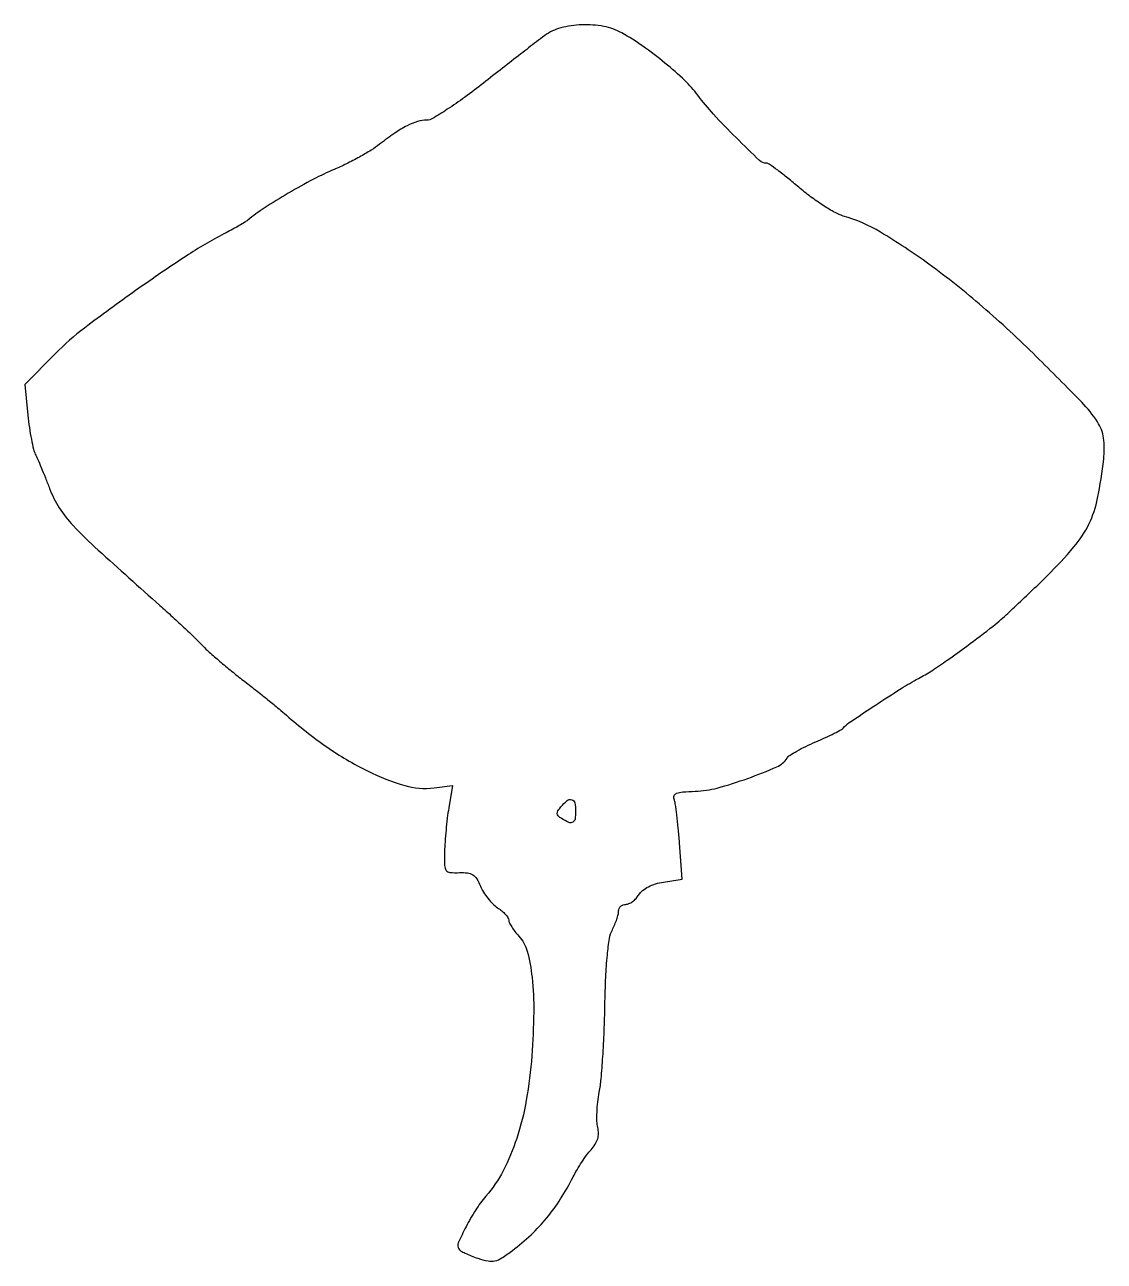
# Model space of a CAD drawing. Extents: x 0 to 226, y 0 to 259.
import ezdxf

# ---------------------------------------------------------------- set-up
doc = ezdxf.new("R2010")
doc.units = 0

msp = doc.modelspace()

# ---------------------------------------------------------------- linework, layer by layer
for points in [[(108.528302, 256.694444, 0.00502), (106.810581, 255.399149, 0.000834), (103.534534, 252.868056, 0.000915), (99.692338, 249.878037, 0.00081), (95.701265, 246.75, -0.009103), (91.781234, 243.781259, -0.012638), (88.15675, 241.276563, -0.009159), (85.072511, 239.338164, -0.136535), (83.857221, 239, 0.074132), (81.909487, 238.709624, 0.04396), (79.728013, 237.828555, 0.033166), (77.161731, 236.297136, 0.014926), (74, 233.971561, -0.027744), (72.236179, 232.742578, -0.011884), (69.756217, 231.291807, -0.011717), (67.033772, 229.867142, -0.015133), (64.467974, 228.695317, 0.021995), (60.158605, 226.655287, 0.01104), (54.896047, 223.724056, 0.010923), (49.87217, 220.629184, 0.027669), (46.406124, 218.105788, -0.031934), (45.773251, 217.653238, -0.007093), (44.633025, 216.9655, -0.007341), (43.290361, 216.207629, -0.007022), (41.906124, 215.477899, 0.027178), (34.03238, 210.912571, 0.008911), (22.94633, 203.36704, 0.008521), (12.257982, 195.533474, 0.0346), (6.189462, 190.225057), (-0.250877, 183.752935), (0.409539, 177.30689, 0.009964), (0.727299, 174.715773, 0.011497), (1.13596, 172.260746, 0.010625), (1.572628, 170.20385, 0.063675), (1.955065, 169.180422, -0.01928), (2.422487, 168.203419, -0.003589), (3.198018, 166.371696, -0.003842), (4.073305, 164.215658, -0.0035), (4.943473, 161.978541, 0.051448), (6.985243, 157.926649, 0.04668), (9.870167, 154.231377, 0.019811), (15.116064, 149.093226, 0.002046), (28, 137.532627, -0.003348), (30.671875, 135.122595, -0.003297), (33.325, 132.664745, -0.003241), (35.621523, 130.480763, -0.012596), (37, 129.084084, 0.021109), (38.357404, 127.754793, 0.00637), (40.528125, 125.850989, 0.00637), (43.019533, 123.775811, 0.006885), (45.5, 121.818744, -0.003276), (48.017132, 119.862054, -0.002883), (50.61875, 117.787777, -0.002897), (52.944195, 115.889317, -0.008722), (54.5, 114.557754, 0.029552), (62.924753, 107.934491, 0.037422), (71.455522, 102.909149, 0.04231), (79.262384, 99.854398, 0.10381), (85.375183, 99.35494), (89.250365, 99.843268), (88.462777, 95.171634, 0.011148), (88.154515, 93.056542, 0.006824), (87.880811, 90.550417, 0.006839), (87.677521, 88.060255, 0.01208), (87.587594, 86, 0.011045), (87.595206, 83.100805, 0.148909), (87.925542, 82.105182, 0.224522), (88.704436, 81.666354, 0.028805), (90.674557, 81.639243, -0.038677), (92.385482, 81.581937, -0.115512), (93.482312, 81.192958, -0.114592), (94.297473, 80.355322, -0.037746), (95.077963, 78.81178, 0.041124), (95.719847, 77.563332, 0.028469), (96.63515, 76.26489, 0.028809), (97.665283, 75.110423, 0.051197), (98.653406, 74.307527, -0.029458), (99.551598, 73.640264, -0.035086), (100.310688, 72.907164, -0.037697), (100.846046, 72.21352, -0.146523), (101, 71.699441, 0.117182), (101.131914, 71.144311, 0.025243), (101.623788, 70.279381, 0.025044), (102.310643, 69.312435, 0.021624), (103.123534, 68.368504, -0.125053), (104.871833, 65.20875, -0.037183), (105.879611, 59.73985, -0.029988), (106.229567, 52.445747, -0.015494), (105.836857, 43.319215, -0.02493), (104.683933, 34.057065, -0.035697), (102.676747, 26.030929, -0.040722), (99.848463, 19.300522, -0.058248), (96.219106, 13.944908, 0.035637), (94.099239, 11.101894, 0.02352), (92.064164, 7.567514, 0.016164), (90.456563, 4.179836, 0.245863), (90.546321, 2.925051, 0.12529), (90.927212, 2.557232, 0.016797), (91.921497, 2.033172, 0.018545), (93.167041, 1.485301, 0.014634), (94.551573, 0.982979, 0.030569), (96.683033, 0.421311, 0.105266), (98.104777, 0.440111, 0.088372), (99.528667, 1.040893, 0.017825), (101.787645, 2.623776, 0.02725), (105.664734, 5.898253, 0.031346), (108.97379, 9.433899, 0.030823), (111.859649, 13.408529, 0.024823), (114.46876, 18, -0.017085), (115.291016, 19.500562, -0.01235), (116.304489, 21.11655, -0.0125), (117.345037, 22.605838, -0.026384), (118.239276, 23.694637, 0.044525), (119.103286, 24.827974, 0.068072), (119.613745, 25.95155, 0.073133), (119.782207, 27.109281, 0.061175), (119.628847, 28.342654, -0.054786), (119.453787, 29.617728, -0.017639), (119.469646, 31.528999, -0.017356), (119.63759, 33.670036, -0.01861), (119.951567, 35.744614, 0.024982), (120.329835, 38.478961, 0.005745), (120.683684, 43.124488, 0.005923), (120.966761, 48.49229, 0.00575), (121.126018, 53.918519, -0.00672), (121.309215, 59.773306, -0.013396), (121.640437, 64.397265, -0.014729), (122.088555, 67.885796, -0.080516), (122.680995, 69.686229, 0.019762), (123.185875, 70.761282, 0.018897), (123.612542, 71.888836, 0.019227), (123.912749, 72.911587, 0.061844), (124, 73.614307, -0.106815), (124.114248, 74.142997, -0.099455), (124.438136, 74.592953, -0.095937), (124.922132, 74.894606, -0.09177), (125.491526, 75, 0.108538), (126.153873, 75.145494, 0.050622), (126.914593, 75.594917, 0.046825), (127.649583, 76.2505, 0.048252), (128.241526, 77.025249, -0.087438), (129.017074, 77.891108, -0.047574), (130.222023, 78.664897, -0.042735), (131.719799, 79.281201, -0.036429), (133.382679, 79.674274), (137.265357, 80.298049), (136.722363, 87.899024, 0.005924), (136.470593, 90.919423, 0.007467), (136.162777, 93.707838, 0.006087), (135.842169, 96.032472, 0.057809), (135.579894, 97, -0.196522), (135.585687, 97.733926, -0.207641), (136.103887, 98.231747, -0.070519), (137.401242, 98.515159, -0.011022), (140.025135, 98.652325, 0.058648), (144.628584, 99.335582, 0.020465), (151.027271, 101.35308, 0.015934), (157.118312, 103.773364, 0.150768), (159.224679, 105.581535, -0.109645), (159.789488, 106.151833, -0.013754), (161.28611, 107.057742, -0.015642), (163.151617, 108.042075, -0.01239), (165.224679, 108.991476, 0.0061), (167.281936, 109.902511, 0.008516), (169.09725, 110.770725, 0.005593), (170.59135, 111.537836, 0.102896), (171, 111.875512, -0.075663), (172.237814, 113.016274, -0.002629), (177.69954, 116.659941, -0.005311), (183.083421, 120.129413, -0.017455), (186.737806, 122.255454, 0.019386), (189.481305, 123.865768, 0.010437), (192.739412, 126.049211, 0.007774), (196.85384, 129.029213, 0.003159), (202.366107, 133.208383, 0.020279), (203.963522, 134.541822, 0.003574), (206.840953, 137.186499, 0.003867), (210.170689, 140.339591, 0.003469), (213.57488, 143.659277, 0.021238), (219.254651, 149.773765, 0.06334), (222.377701, 154.544977, 0.063699), (224.197517, 159.930954, 0.021658), (225.477844, 168.108735, 0.06153), (225.429455, 172.542603, 0.112384), (224.169202, 175.914815, 0.048183), (220.863936, 180.020879, 0.004159), (211.370816, 189.571569, 0.016833), (200.102245, 199.994636, 0.020869), (188.914059, 208.877563, 0.022712), (178.777356, 215.575416, 0.063877), (171, 218.964027, -0.055767), (169.266113, 219.686369, -0.016847), (166.815279, 221.154955, -0.016651), (164.158316, 222.999462, -0.017385), (161.669034, 224.991528, 0.007422), (159.366652, 226.910498, 0.01078), (157.274709, 228.528761, 0.006622), (155.488014, 229.814066, 0.153787), (154.897794, 230, -0.192677), (153.491381, 230.562862, -0.005053), (148.565041, 235.353977, -0.011429), (143.827758, 240.275275, -0.026377), (140.557873, 244.231117, 0.043316), (137.825818, 247.317438, 0.018565), (133.692181, 250.961298, 0.018404), (129.045912, 254.483007, 0.025814), (124.636528, 257.248446, 0.081), (120.87057, 258.609896, 0.054962), (116.31418, 258.954262, 0.055793), (111.889241, 258.304275, 0.094971)], [(115, 94.5, -0.038667), (114.872269, 92.850797, -0.236128), (114.391523, 92.175047, -0.230242), (113.552331, 92.14475, -0.036932), (112.064302, 92.939097, -0.050531), (111.372206, 93.481966, -0.190605), (111.147786, 93.973918, -0.156052), (111.300438, 94.551664, -0.03121), (111.936747, 95.423785, -0.048403), (113.22616, 96.702778, -0.249361), (114.180242, 96.892069, -0.271269), (114.812499, 96.210813, -0.054635)]]:
    msp.add_lwpolyline(points, format="xyb", close=True)

doc.saveas('drawing.dxf')
